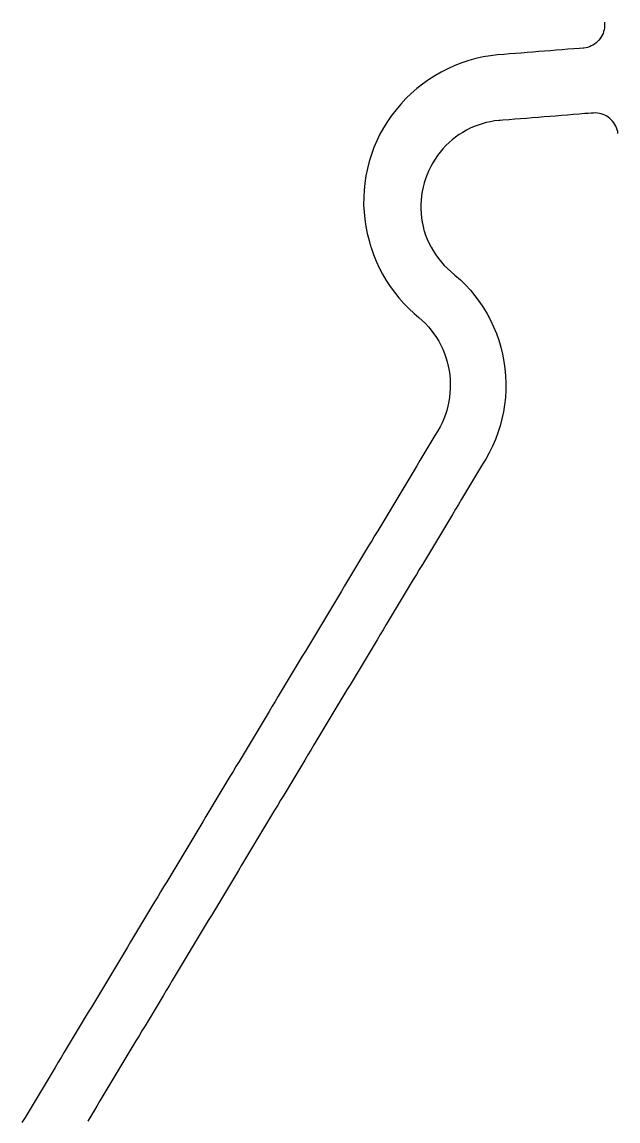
# Model space of a CAD drawing. Header units: metres. Extents: x 359124 to 359455, y 394422 to 394891.
# Drawn here: x 359353.5 to 359455.4, y 394703.5 to 394891.4 of the extents above; entities that cross this region are included whole.
import ezdxf

# ---------------------------------------------------------------- set-up
doc = ezdxf.new("R2010")
doc.units = ezdxf.units.M
doc.layers.add('3D_LINES', color=130, linetype='Continuous')

msp = doc.modelspace()

# ---------------------------------------------------------------- linework, layer by layer
at = {"layer": '3D_LINES', "ltscale": 0.1}
for points in [[(359453.05, 394891.43, 29.62), (359453.07, 394891.1, 29.63), (359453.07, 394890.77, 29.64), (359453.04, 394890.44, 29.64), (359452.98, 394890.11, 29.64), (359452.9, 394889.79, 29.63), (359452.79, 394889.47, 29.63), (359452.65, 394889.17, 29.62), (359452.49, 394888.88, 29.61), (359452.31, 394888.6, 29.6), (359452.1, 394888.34, 29.58), (359451.87, 394888.1, 29.57), (359451.62, 394887.87, 29.55), (359451.36, 394887.67, 29.52), (359451.08, 394887.49, 29.5), (359450.78, 394887.34, 29.47), (359450.47, 394887.21, 29.44), (359450.16, 394887.1, 29.41), (359449.83, 394887.03, 29.38), (359449.5, 394886.98, 29.35), (359449.39, 394886.97, 29.35)], [(359449.39, 394886.97, 29.35), (359448.8, 394886.92, 29.32), (359447.8, 394886.84, 29.27), (359446.8, 394886.76, 29.22), (359445.81, 394886.68, 29.17), (359444.81, 394886.6, 29.12), (359443.81, 394886.52, 29.07), (359442.82, 394886.44, 29.02), (359441.82, 394886.37, 28.97), (359440.82, 394886.29, 28.92), (359439.83, 394886.21, 28.87), (359438.83, 394886.13, 28.82), (359437.83, 394886.05, 28.77), (359436.84, 394885.97, 28.72), (359435.84, 394885.89, 28.67), (359434.76, 394885.8, 28.61), (359433.98, 394885.71, 28.58), (359433.59, 394885.66, 28.57), (359432.33, 394885.45, 28.52), (359431.09, 394885.17, 28.47), (359429.86, 394884.83, 28.42), (359428.65, 394884.43, 28.37), (359427.46, 394883.97, 28.32), (359426.3, 394883.45, 28.27), (359425.16, 394882.88, 28.22), (359424.06, 394882.25, 28.17), (359422.99, 394881.56, 28.12), (359421.96, 394880.83, 28.07), (359420.96, 394880.04, 28.02), (359420.01, 394879.21, 27.97), (359419.1, 394878.33, 27.92), (359418.24, 394877.41, 27.87), (359417.43, 394876.44, 27.82), (359416.66, 394875.44, 27.78), (359415.95, 394874.4, 27.73), (359415.29, 394873.33, 27.68), (359414.69, 394872.23, 27.63), (359414.14, 394871.1, 27.58), (359413.65, 394869.95, 27.54), (359413.22, 394868.77, 27.49), (359412.85, 394867.57, 27.45), (359412.53, 394866.36, 27.41), (359412.28, 394865.14, 27.37), (359412.1, 394863.9, 27.33), (359411.97, 394862.66, 27.29), (359411.91, 394861.42, 27.26), (359411.9, 394860.17, 27.22), (359411.96, 394858.93, 27.19), (359412.09, 394857.7, 27.16), (359412.27, 394856.47, 27.12), (359412.51, 394855.25, 27.09), (359412.82, 394854.05, 27.07), (359413.09, 394853.13, 27.04), (359413.18, 394852.87, 27.04), (359413.58, 394851.69, 27.01), (359414.03, 394850.54, 26.99), (359414.55, 394849.42, 26.96), (359415.12, 394848.32, 26.94), (359415.74, 394847.25, 26.92), (359416.42, 394846.22, 26.9), (359417.15, 394845.22, 26.88), (359417.92, 394844.25, 26.86), (359418.75, 394843.33, 26.84), (359419.62, 394842.45, 26.82), (359420.53, 394841.61, 26.81), (359421.34, 394840.93, 26.8), (359421.91, 394840.42, 26.78), (359422.45, 394839.89, 26.77), (359422.96, 394839.33, 26.76), (359423.45, 394838.74, 26.75), (359423.9, 394838.13, 26.73), (359424.33, 394837.49, 26.72), (359424.72, 394836.84, 26.71), (359425.08, 394836.17, 26.7), (359425.41, 394835.48, 26.68), (359425.7, 394834.77, 26.67), (359425.95, 394834.06, 26.66), (359426.17, 394833.32, 26.65), (359426.35, 394832.58, 26.63), (359426.5, 394831.84, 26.62), (359426.6, 394831.08, 26.61), (359426.67, 394830.32, 26.6), (359426.7, 394829.56, 26.58), (359426.7, 394828.8, 26.57), (359426.65, 394828.04, 26.56), (359426.57, 394827.28, 26.55), (359426.45, 394826.53, 26.53), (359426.29, 394825.78, 26.52), (359426.09, 394825.04, 26.51), (359425.86, 394824.32, 26.5), (359425.6, 394823.6, 26.48), (359425.29, 394822.9, 26.47), (359424.95, 394822.22, 26.46), (359424.58, 394821.55, 26.45), (359424.08, 394820.72, 26.43), (359423.57, 394819.87, 26.42), (359423.05, 394819.01, 26.41), (359422.54, 394818.15, 26.4), (359422.02, 394817.3, 26.38), (359421.51, 394816.44, 26.37), (359420.99, 394815.58, 26.36), (359420.48, 394814.72, 26.35), (359419.96, 394813.87, 26.33), (359419.45, 394813.01, 26.32), (359418.93, 394812.15, 26.31), (359418.42, 394811.3, 26.3), (359417.9, 394810.44, 26.28), (359417.39, 394809.58, 26.27), (359416.87, 394808.72, 26.26), (359416.36, 394807.87, 26.25), (359415.84, 394807.01, 26.23), (359415.33, 394806.15, 26.22), (359414.81, 394805.3, 26.21), (359414.3, 394804.44, 26.2), (359413.78, 394803.58, 26.18), (359413.27, 394802.72, 26.17), (359412.75, 394801.87, 26.16), (359412.24, 394801.01, 26.15), (359411.72, 394800.15, 26.13), (359411.21, 394799.29, 26.12), (359410.69, 394798.44, 26.11), (359410.18, 394797.58, 26.1), (359409.66, 394796.72, 26.08), (359409.15, 394795.87, 26.07), (359408.63, 394795.01, 26.06), (359408.12, 394794.15, 26.05), (359407.6, 394793.29, 26.03), (359407.09, 394792.44, 26.02), (359406.57, 394791.58, 26.01), (359406.06, 394790.72, 26), (359405.54, 394789.87, 25.98), (359405.03, 394789.01, 25.97), (359404.51, 394788.15, 25.96), (359404, 394787.29, 25.95), (359403.48, 394786.44, 25.93), (359402.97, 394785.58, 25.92), (359402.45, 394784.72, 25.91), (359401.94, 394783.87, 25.9), (359401.42, 394783.01, 25.88), (359400.91, 394782.15, 25.87), (359400.39, 394781.29, 25.86), (359399.88, 394780.44, 25.85), (359399.36, 394779.58, 25.83), (359398.85, 394778.72, 25.82), (359398.33, 394777.87, 25.81), (359397.82, 394777.01, 25.8), (359397.3, 394776.15, 25.78), (359396.79, 394775.29, 25.77), (359396.27, 394774.44, 25.76), (359395.76, 394773.58, 25.75), (359395.24, 394772.72, 25.73), (359394.73, 394771.86, 25.72), (359394.21, 394771.01, 25.71), (359393.7, 394770.15, 25.7), (359393.18, 394769.29, 25.68), (359392.67, 394768.44, 25.67), (359392.15, 394767.58, 25.66), (359391.64, 394766.72, 25.65), (359391.12, 394765.86, 25.63), (359390.61, 394765.01, 25.62), (359390.09, 394764.15, 25.61), (359389.58, 394763.29, 25.6), (359389.06, 394762.44, 25.58), (359388.55, 394761.58, 25.57), (359388.03, 394760.72, 25.56), (359387.52, 394759.86, 25.55), (359387, 394759.01, 25.53), (359386.49, 394758.15, 25.52), (359385.97, 394757.29, 25.51), (359385.46, 394756.44, 25.5), (359384.94, 394755.58, 25.48), (359384.43, 394754.72, 25.47), (359383.91, 394753.86, 25.46), (359383.4, 394753.01, 25.45), (359382.88, 394752.15, 25.43), (359382.37, 394751.29, 25.42), (359381.85, 394750.43, 25.41), (359381.34, 394749.58, 25.4), (359380.82, 394748.72, 25.38), (359380.31, 394747.86, 25.37), (359379.79, 394747.01, 25.36), (359379.28, 394746.15, 25.35), (359378.76, 394745.29, 25.33), (359378.25, 394744.43, 25.32), (359377.73, 394743.58, 25.31), (359377.22, 394742.72, 25.3), (359376.71, 394741.86, 25.28), (359376.19, 394741.01, 25.27), (359375.68, 394740.15, 25.26), (359375.16, 394739.29, 25.25), (359374.65, 394738.43, 25.23), (359374.13, 394737.58, 25.22), (359373.62, 394736.72, 25.21), (359373.1, 394735.86, 25.19), (359372.59, 394735.01, 25.18), (359372.07, 394734.15, 25.16), (359371.56, 394733.29, 25.14), (359371.04, 394732.43, 25.12), (359370.53, 394731.58, 25.1), (359370.01, 394730.72, 25.08), (359369.5, 394729.86, 25.05), (359368.98, 394729, 25.03), (359368.47, 394728.15, 25), (359367.95, 394727.29, 24.98), (359367.44, 394726.43, 24.95), (359366.92, 394725.58, 24.92), (359366.41, 394724.72, 24.89), (359365.89, 394723.86, 24.85), (359365.38, 394723, 24.82), (359364.86, 394722.15, 24.78), (359364.35, 394721.29, 24.75), (359363.83, 394720.43, 24.71), (359363.32, 394719.58, 24.67), (359362.8, 394718.72, 24.63), (359362.29, 394717.86, 24.59), (359361.77, 394717, 24.55), (359361.26, 394716.15, 24.5), (359360.74, 394715.29, 24.46), (359360.23, 394714.43, 24.41), (359359.71, 394713.58, 24.37), (359359.2, 394712.72, 24.32), (359358.68, 394711.86, 24.27), (359358.17, 394711, 24.22), (359357.65, 394710.15, 24.17), (359357.14, 394709.29, 24.12), (359356.62, 394708.43, 24.07), (359356.11, 394707.57, 24.02), (359355.59, 394706.72, 23.97), (359355.08, 394705.86, 23.92), (359354.56, 394705, 23.87), (359354.05, 394704.15, 23.82), (359353.53, 394703.29, 23.77)], [(359455.35, 394872.36, 29.82), (359455.3, 394872.69, 29.81), (359455.22, 394873.01, 29.8), (359455.11, 394873.33, 29.8), (359454.98, 394873.63, 29.78), (359454.82, 394873.92, 29.77), (359454.64, 394874.2, 29.75), (359454.43, 394874.47, 29.73), (359454.21, 394874.71, 29.71), (359453.96, 394874.94, 29.68), (359453.7, 394875.14, 29.65), (359453.42, 394875.32, 29.62), (359453.12, 394875.48, 29.59), (359452.82, 394875.61, 29.56), (359452.5, 394875.72, 29.52), (359452.18, 394875.8, 29.48), (359451.85, 394875.85, 29.45), (359451.52, 394875.88, 29.42), (359451.18, 394875.87, 29.39), (359450.74, 394875.84, 29.37), (359450.28, 394875.8, 29.35), (359449.69, 394875.76, 29.32), (359448.69, 394875.68, 29.27), (359447.69, 394875.6, 29.22), (359446.7, 394875.52, 29.17), (359445.7, 394875.44, 29.12), (359444.7, 394875.36, 29.07), (359443.71, 394875.28, 29.02), (359442.71, 394875.2, 28.97), (359441.71, 394875.12, 28.92), (359440.71, 394875.04, 28.87), (359439.72, 394874.96, 28.82), (359438.72, 394874.88, 28.77), (359437.72, 394874.8, 28.72), (359436.73, 394874.72, 28.67), (359435.65, 394874.64, 28.61), (359435.21, 394874.61, 28.58), (359434.99, 394874.59, 28.57), (359434.27, 394874.51, 28.52), (359433.56, 394874.39, 28.47), (359432.85, 394874.23, 28.42), (359432.15, 394874.04, 28.37), (359431.46, 394873.81, 28.32), (359430.78, 394873.55, 28.27), (359430.11, 394873.26, 28.22), (359429.46, 394872.93, 28.17), (359428.83, 394872.56, 28.12), (359428.21, 394872.17, 28.07), (359427.61, 394871.74, 28.02), (359427.03, 394871.29, 27.97), (359426.48, 394870.81, 27.92), (359425.95, 394870.29, 27.87), (359425.44, 394869.75, 27.82), (359424.97, 394869.19, 27.78), (359424.52, 394868.6, 27.73), (359424.1, 394867.99, 27.68), (359423.71, 394867.36, 27.63), (359423.35, 394866.7, 27.58), (359423.02, 394866.03, 27.54), (359422.73, 394865.35, 27.49), (359422.47, 394864.64, 27.45), (359422.25, 394863.93, 27.41), (359422.06, 394863.2, 27.37), (359421.91, 394862.46, 27.33), (359421.79, 394861.72, 27.29), (359421.72, 394860.97, 27.26), (359421.68, 394860.22, 27.22), (359421.68, 394859.46, 27.19), (359421.71, 394858.7, 27.16), (359421.79, 394857.94, 27.12), (359421.9, 394857.19, 27.09), (359422.05, 394856.45, 27.07), (359422.19, 394855.87, 27.04), (359422.24, 394855.71, 27.04), (359422.49, 394854.99, 27.01), (359422.77, 394854.28, 26.99), (359423.09, 394853.58, 26.96), (359423.44, 394852.91, 26.94), (359423.82, 394852.25, 26.92), (359424.24, 394851.61, 26.9), (359424.69, 394851, 26.88), (359425.17, 394850.4, 26.86), (359425.67, 394849.83, 26.84), (359426.21, 394849.29, 26.82), (359426.77, 394848.78, 26.81), (359427.49, 394848.17, 26.8), (359428.42, 394847.34, 26.78), (359429.3, 394846.47, 26.77), (359430.13, 394845.56, 26.76), (359430.92, 394844.61, 26.75), (359431.66, 394843.62, 26.73), (359432.35, 394842.59, 26.72), (359432.99, 394841.53, 26.71), (359433.57, 394840.44, 26.7), (359434.1, 394839.32, 26.68), (359434.57, 394838.17, 26.67), (359434.98, 394837.01, 26.66), (359435.34, 394835.82, 26.65), (359435.63, 394834.62, 26.63), (359435.87, 394833.4, 26.62), (359436.04, 394832.18, 26.61), (359436.15, 394830.95, 26.6), (359436.2, 394829.71, 26.58), (359436.19, 394828.47, 26.57), (359436.12, 394827.24, 26.56), (359435.98, 394826.01, 26.55), (359435.79, 394824.79, 26.53), (359435.53, 394823.58, 26.52), (359435.21, 394822.38, 26.51), (359434.84, 394821.2, 26.5), (359434.4, 394820.04, 26.48), (359433.91, 394818.91, 26.47), (359433.36, 394817.8, 26.46), (359432.76, 394816.72, 26.45), (359432.23, 394815.83, 26.43), (359431.71, 394814.98, 26.42), (359431.2, 394814.12, 26.41), (359430.68, 394813.26, 26.4), (359430.17, 394812.4, 26.38), (359429.65, 394811.55, 26.37), (359429.14, 394810.69, 26.36), (359428.62, 394809.83, 26.35), (359428.11, 394808.97, 26.33), (359427.59, 394808.12, 26.32), (359427.08, 394807.26, 26.31), (359426.56, 394806.4, 26.3), (359426.05, 394805.55, 26.28), (359425.53, 394804.69, 26.27), (359425.02, 394803.83, 26.26), (359424.5, 394802.97, 26.25), (359423.99, 394802.12, 26.23), (359423.47, 394801.26, 26.22), (359422.96, 394800.4, 26.21), (359422.44, 394799.55, 26.2), (359421.93, 394798.69, 26.18), (359421.41, 394797.83, 26.17), (359420.9, 394796.97, 26.16), (359420.38, 394796.12, 26.15), (359419.87, 394795.26, 26.13), (359419.35, 394794.4, 26.12), (359418.84, 394793.55, 26.11), (359418.32, 394792.69, 26.1), (359417.81, 394791.83, 26.08), (359417.29, 394790.97, 26.07), (359416.78, 394790.12, 26.06), (359416.26, 394789.26, 26.05), (359415.75, 394788.4, 26.03), (359415.23, 394787.54, 26.02), (359414.72, 394786.69, 26.01), (359414.2, 394785.83, 26), (359413.69, 394784.97, 25.98), (359413.17, 394784.12, 25.97), (359412.66, 394783.26, 25.96), (359412.14, 394782.4, 25.95), (359411.63, 394781.54, 25.93), (359411.11, 394780.69, 25.92), (359410.6, 394779.83, 25.91), (359410.08, 394778.97, 25.9), (359409.57, 394778.12, 25.88), (359409.05, 394777.26, 25.87), (359408.54, 394776.4, 25.86), (359408.02, 394775.54, 25.85), (359407.51, 394774.69, 25.83), (359406.99, 394773.83, 25.82), (359406.48, 394772.97, 25.81), (359405.96, 394772.12, 25.8), (359405.45, 394771.26, 25.78), (359404.93, 394770.4, 25.77), (359404.42, 394769.54, 25.76), (359403.9, 394768.69, 25.75), (359403.39, 394767.83, 25.73), (359402.87, 394766.97, 25.72), (359402.36, 394766.12, 25.71), (359401.84, 394765.26, 25.7), (359401.33, 394764.4, 25.68), (359400.81, 394763.54, 25.67), (359400.3, 394762.69, 25.66), (359399.78, 394761.83, 25.65), (359399.27, 394760.97, 25.63), (359398.75, 394760.11, 25.62), (359398.24, 394759.26, 25.61), (359397.72, 394758.4, 25.6), (359397.21, 394757.54, 25.58), (359396.69, 394756.69, 25.57), (359396.18, 394755.83, 25.56), (359395.66, 394754.97, 25.55), (359395.15, 394754.11, 25.53), (359394.63, 394753.26, 25.52), (359394.12, 394752.4, 25.51), (359393.6, 394751.54, 25.5), (359393.09, 394750.69, 25.48), (359392.57, 394749.83, 25.47), (359392.06, 394748.97, 25.46), (359391.54, 394748.11, 25.45), (359391.03, 394747.26, 25.43), (359390.51, 394746.4, 25.42), (359390, 394745.54, 25.41), (359389.48, 394744.69, 25.4), (359388.97, 394743.83, 25.38), (359388.45, 394742.97, 25.37), (359387.94, 394742.11, 25.36), (359387.42, 394741.26, 25.35), (359386.91, 394740.4, 25.33), (359386.39, 394739.54, 25.32), (359385.88, 394738.68, 25.31), (359385.36, 394737.83, 25.3), (359384.85, 394736.97, 25.28), (359384.33, 394736.11, 25.27), (359383.82, 394735.26, 25.26), (359383.3, 394734.4, 25.25), (359382.79, 394733.54, 25.23), (359382.27, 394732.68, 25.22), (359381.76, 394731.83, 25.21), (359381.24, 394730.97, 25.19), (359380.73, 394730.11, 25.18), (359380.21, 394729.26, 25.16), (359379.7, 394728.4, 25.14), (359379.18, 394727.54, 25.12), (359378.67, 394726.68, 25.1), (359378.15, 394725.83, 25.08), (359377.64, 394724.97, 25.05), (359377.12, 394724.11, 25.03), (359376.61, 394723.26, 25), (359376.09, 394722.4, 24.98), (359375.58, 394721.54, 24.95), (359375.06, 394720.68, 24.92), (359374.55, 394719.83, 24.89), (359374.03, 394718.97, 24.85), (359373.52, 394718.11, 24.82), (359373, 394717.25, 24.78), (359372.49, 394716.4, 24.75), (359371.97, 394715.54, 24.71), (359371.46, 394714.68, 24.67), (359370.94, 394713.83, 24.63), (359370.43, 394712.97, 24.59), (359369.91, 394712.11, 24.55), (359369.4, 394711.25, 24.5), (359368.88, 394710.4, 24.46), (359368.37, 394709.54, 24.41), (359367.85, 394708.68, 24.37), (359367.34, 394707.83, 24.32), (359366.82, 394706.97, 24.27), (359366.31, 394706.11, 24.22), (359365.79, 394705.25, 24.17), (359365.28, 394704.4, 24.12), (359364.76, 394703.54, 24.07)], [(359435.65, 394874.63, 28.61), (359435.21, 394874.6, 28.58)]]:
    msp.add_polyline3d(points, dxfattribs=at)

doc.saveas('drawing.dxf')
